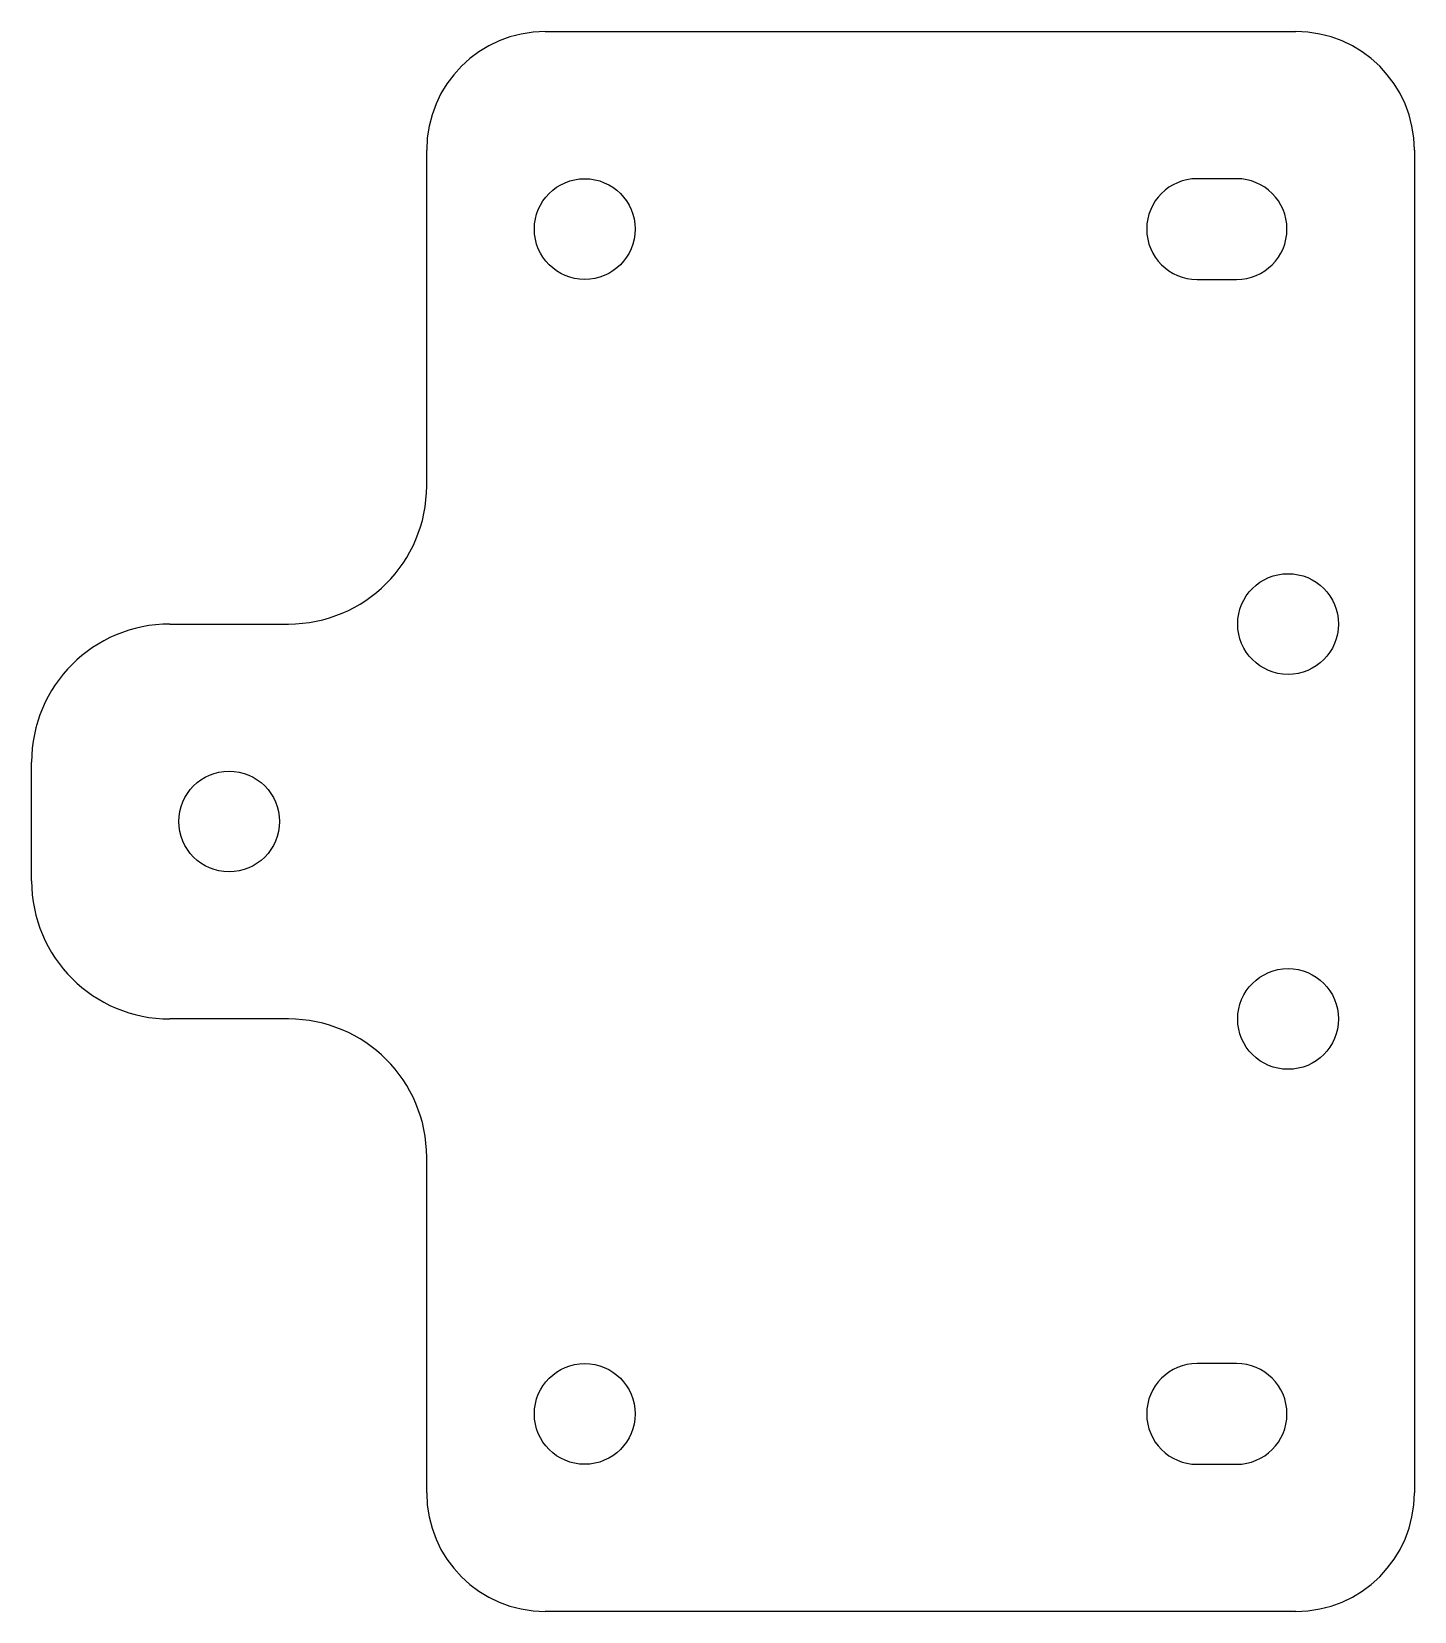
# Model space of a CAD drawing. Header units: millimetres. Extents: x -45 to 25, y -40 to 40.
import ezdxf

# ---------------------------------------------------------------- set-up
doc = ezdxf.new("R2010")
doc.units = ezdxf.units.MM

msp = doc.modelspace()

# ---------------------------------------------------------------- linework, layer by layer
at = {"color": 7, "linetype": 'Continuous', "lineweight": 25}
for p, q in [((-19, 40), (19, 40)), ((-25, 17), (-25, 34)), ((25, 34), (25, -34)), ((16, 32.55), (14, 32.55)), ((14, 27.45), (16, 27.45)), ((-38, 10), (-32, 10)), ((-45, -3), (-45, 3)), ((-32, -10), (-38, -10)), ((-25, -34), (-25, -17)), ((16, -27.45), (14, -27.45)), ((14, -32.55), (16, -32.55)), ((19, -40), (-19, -40))]:
    msp.add_line(p, q, dxfattribs=at)
for centre in [(-17, 30), (18.605, 10), (-35, 0), (18.605, -10), (-17, -30)]:
    msp.add_circle(centre, 2.55, dxfattribs=at)
for centre, radius, start, end in [((-19, 34), 6, 90, 180), ((19, 34), 6, 0, 90), ((14, 30), 2.55, 90, 270), ((16, 30), 2.55, 270, 90), ((-32, 17), 7, 270, 0), ((-38, 3), 7, 90, 180), ((-38, -3), 7, 180, 270), ((-32, -17), 7, 0, 90), ((14, -30), 2.55, 90, 270), ((16, -30), 2.55, 270, 90), ((-19, -34), 6, 180, 270), ((19, -34), 6, 270, 0)]:
    msp.add_arc(centre, radius, start, end, dxfattribs=at)

doc.saveas('drawing.dxf')
